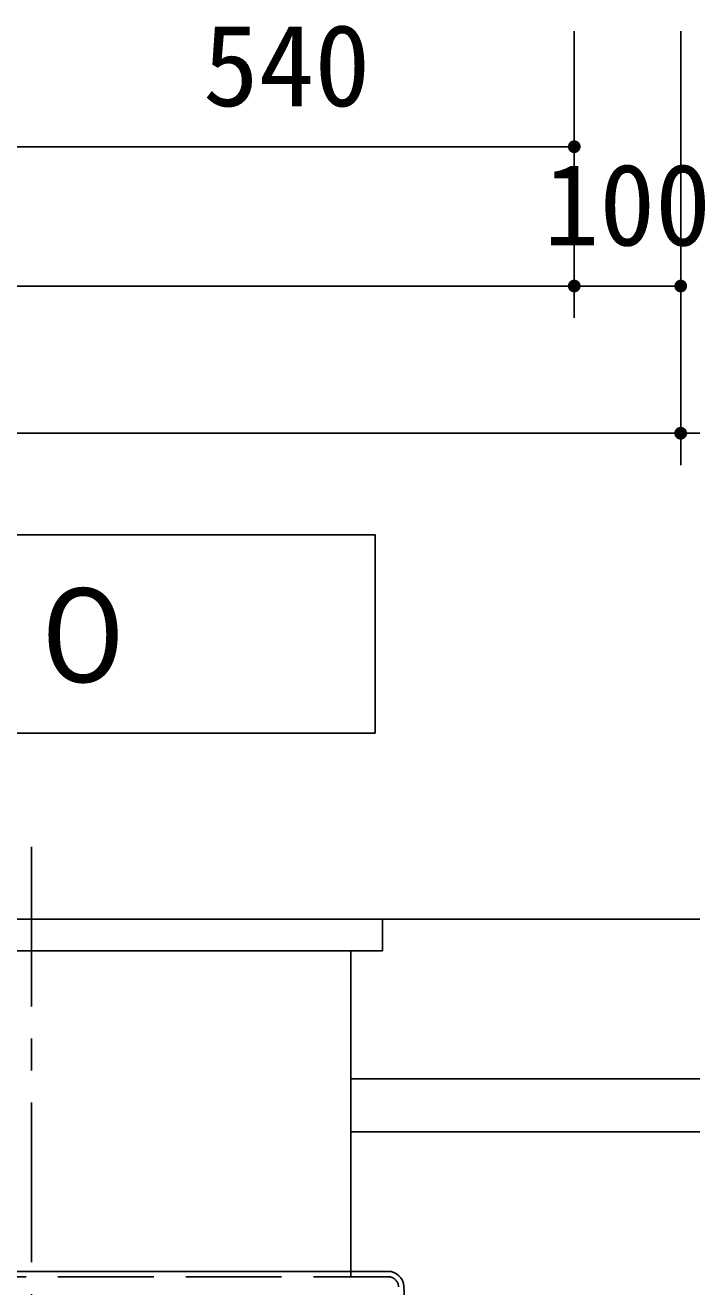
# Model space of a CAD drawing. Units: millimetres, scale not verified. Extents: x -8910 to 8910, y -6308 to 6308.
# Drawn here: x -3890 to -3263, y -1899 to -714 of the extents above; entities that cross this region are included whole.
import ezdxf
from ezdxf.enums import TextEntityAlignment as Align

# ---------------------------------------------------------------- set-up
doc = ezdxf.new("R2010")
doc.units = ezdxf.units.MM
doc.header["$LTSCALE"] = 30
doc.linetypes.add('CHAIN1', pattern=[8, 5, -1, 1, -1])
doc.linetypes.add('DASHED3', pattern=[4, 3, -1])
for name, color, linetype, lineweight in [('0-0_09', 3, 'Continuous', 25), ('0-2_空気管', 3, 'Continuous', 25), ('0-3_製作', 5, 'Continuous', 25), ('0-4_機器', 2, 'Continuous', 25)]:
    doc.layers.add(name, color=color, linetype=linetype, lineweight=lineweight)
doc.styles.add('ＭＳ ゴシック', font='')
doc.styles.get('ＭＳ ゴシック').set_extended_font_data('MS Gothic')

msp = doc.modelspace()

# ---------------------------------------------------------------- linework, layer by layer
at = {"layer": '0-0_09'}
for p, q in [((-3583.85, -1583.42), (-3583.85, -1889.4)), ((-3548.84, -1884.4), (-4218.86, -1884.4)), ((-3531.22, -1946.02), (-3533.86, -1898.61))]:
    msp.add_line(p, q, dxfattribs=at)
at = {"layer": '0-0_09', "linetype": 'DASHED3'}
msp.add_line((-4218.86, -1889.4), (-3548.84, -1889.4), dxfattribs=at)
at = {"layer": '0-0_09'}
msp.add_arc((-3548.84, -1899.4), 15, 3, 90, dxfattribs=at)
at = {"layer": '0-0_09', "linetype": 'DASHED3'}
msp.add_arc((-3548.84, -1899.4), 10, 3, 90, dxfattribs=at)
at = {"layer": '0-2_空気管', "linetype": 'CHAIN1'}
msp.add_line((-3883.85, -1485.75), (-3883.85, -1926.98), dxfattribs=at)
at = {"layer": '0-3_製作', "color": 2}
for p, q in [((-3373.85, -857.96), (-3373.85, -719.5)), ((-3373.85, -988.82), (-3373.85, -719.5)), ((-3273.85, -988.82), (-3273.85, -719.5)), ((-3273.85, -1127.09), (-3273.85, -719.5)), ((-3273.85, -1127.09), (-3273.85, -958.82))]:
    msp.add_line(p, q, dxfattribs=at)
at = {"layer": '0-3_製作'}
for points in [[(-3379.84, -827.58), (-3373.85, -827.96), (-3379.85, -827.96)], [(-3379.85, -827.96), (-3379.43, -830.17), (-3379.8, -828.71)], [(-3379.85, -827.96), (-3379.11, -830.85), (-3379.43, -830.17)], [(-3373.85, -827.96), (-3379.11, -830.85), (-3379.85, -827.96)], [(-3379.74, -826.83), (-3373.85, -827.96), (-3379.84, -827.58)], [(-3379.8, -828.71), (-3379.43, -830.17), (-3379.66, -829.45)], [(-3379.55, -826.1), (-3373.85, -827.96), (-3379.74, -826.83)], [(-3379.28, -825.4), (-3373.85, -827.96), (-3379.55, -826.1)], [(-3378.91, -824.74), (-3373.85, -827.96), (-3379.28, -825.4)], [(-3373.85, -827.96), (-3378.7, -831.48), (-3379.11, -830.85)], [(-3378.47, -824.13), (-3373.85, -827.96), (-3378.91, -824.74)], [(-3373.85, -827.96), (-3378.22, -832.06), (-3378.7, -831.48)], [(-3377.96, -823.58), (-3373.85, -827.96), (-3378.47, -824.13)], [(-3373.85, -827.96), (-3377.67, -832.58), (-3378.22, -832.06)], [(-3377.38, -823.1), (-3373.85, -827.96), (-3377.96, -823.58)], [(-3373.85, -827.96), (-3377.06, -833.02), (-3377.67, -832.58)], [(-3376.74, -822.7), (-3373.85, -827.96), (-3377.38, -823.1)], [(-3373.85, -827.96), (-3376.4, -833.39), (-3377.06, -833.02)], [(-3376.06, -822.38), (-3373.85, -827.96), (-3376.74, -822.7)], [(-3373.85, -827.96), (-3375.7, -833.66), (-3376.4, -833.39)], [(-3375.34, -822.15), (-3373.85, -827.96), (-3376.06, -822.38)], [(-3373.85, -827.96), (-3374.97, -833.85), (-3375.7, -833.66)], [(-3374.6, -822), (-3373.85, -827.96), (-3375.34, -822.15)], [(-3373.85, -827.96), (-3374.23, -833.94), (-3374.97, -833.85)], [(-3374.6, -822), (-3373.85, -821.96), (-3373.85, -827.96)], [(-3373.85, -827.96), (-3373.85, -833.96), (-3374.23, -833.94)], [(-3373.85, -821.96), (-3367.85, -827.96), (-3373.85, -827.96)], [(-3373.47, -821.97), (-3367.85, -827.96), (-3373.85, -821.96)], [(-3373.85, -827.96), (-3373.1, -833.91), (-3373.85, -833.96)], [(-3373.85, -827.96), (-3372.36, -833.77), (-3373.1, -833.91)], [(-3367.85, -827.96), (-3372.36, -833.77), (-3373.85, -827.96)], [(-3372.72, -822.06), (-3367.85, -827.96), (-3373.47, -821.97)], [(-3371.99, -822.25), (-3367.85, -827.96), (-3372.72, -822.06)], [(-3367.85, -827.96), (-3371.64, -833.54), (-3372.36, -833.77)], [(-3371.29, -822.53), (-3367.85, -827.96), (-3371.99, -822.25)], [(-3367.85, -827.96), (-3370.96, -833.21), (-3371.64, -833.54)], [(-3370.63, -822.89), (-3367.85, -827.96), (-3371.29, -822.53)], [(-3367.85, -827.96), (-3370.32, -832.81), (-3370.96, -833.21)], [(-3370.02, -823.33), (-3367.85, -827.96), (-3370.63, -822.89)], [(-3367.85, -827.96), (-3369.74, -832.33), (-3370.32, -832.81)], [(-3369.47, -823.85), (-3367.85, -827.96), (-3370.02, -823.33)], [(-3367.85, -827.96), (-3369.23, -831.78), (-3369.74, -832.33)], [(-3368.99, -824.43), (-3367.85, -827.96), (-3369.47, -823.85)], [(-3367.85, -827.96), (-3368.78, -831.17), (-3369.23, -831.78)], [(-3368.59, -825.07), (-3367.85, -827.96), (-3368.99, -824.43)], [(-3367.85, -827.96), (-3368.42, -830.51), (-3368.78, -831.17)], [(-3368.27, -825.75), (-3367.85, -827.96), (-3368.59, -825.07)], [(-3367.85, -827.96), (-3368.14, -829.81), (-3368.42, -830.51)], [(-3368.27, -825.75), (-3367.9, -827.2), (-3367.85, -827.96)], [(-3368.04, -826.46), (-3367.9, -827.2), (-3368.27, -825.75)], [(-3367.85, -827.96), (-3367.95, -829.08), (-3368.14, -829.81)], [(-3367.85, -827.96), (-3367.86, -828.33), (-3367.95, -829.08)], [(-3379.84, -958.44), (-3373.85, -958.82), (-3379.85, -958.82)], [(-3379.85, -958.82), (-3379.11, -961.71), (-3379.8, -959.57)], [(-3379.85, -958.82), (-3378.7, -962.35), (-3379.11, -961.71)], [(-3373.85, -958.82), (-3378.7, -962.35), (-3379.85, -958.82)], [(-3379.74, -957.7), (-3373.85, -958.82), (-3379.84, -958.44)], [(-3379.8, -959.57), (-3379.43, -961.03), (-3379.66, -960.31)], [(-3379.8, -959.57), (-3379.11, -961.71), (-3379.43, -961.03)], [(-3379.55, -956.97), (-3373.85, -958.82), (-3379.74, -957.7)], [(-3379.28, -956.27), (-3373.85, -958.82), (-3379.55, -956.97)], [(-3378.91, -955.6), (-3373.85, -958.82), (-3379.28, -956.27)], [(-3378.47, -955), (-3373.85, -958.82), (-3378.91, -955.6)], [(-3373.85, -958.82), (-3378.22, -962.93), (-3378.7, -962.35)], [(-3377.96, -954.45), (-3373.85, -958.82), (-3378.47, -955)], [(-3373.85, -958.82), (-3377.67, -963.44), (-3378.22, -962.93)], [(-3377.38, -953.97), (-3373.85, -958.82), (-3377.96, -954.45)], [(-3373.85, -958.82), (-3377.06, -963.89), (-3377.67, -963.44)], [(-3376.74, -953.56), (-3373.85, -958.82), (-3377.38, -953.97)], [(-3373.85, -958.82), (-3376.4, -964.25), (-3377.06, -963.89)], [(-3376.06, -953.24), (-3373.85, -958.82), (-3376.74, -953.56)], [(-3373.85, -958.82), (-3375.7, -964.53), (-3376.4, -964.25)], [(-3375.34, -953.01), (-3373.85, -958.82), (-3376.06, -953.24)], [(-3373.85, -958.82), (-3374.97, -964.71), (-3375.7, -964.53)], [(-3375.34, -953.01), (-3373.85, -952.82), (-3373.85, -958.82)], [(-3374.6, -952.87), (-3373.85, -952.82), (-3375.34, -953.01)], [(-3373.85, -958.82), (-3374.23, -964.81), (-3374.97, -964.71)], [(-3373.85, -958.82), (-3373.85, -964.82), (-3374.23, -964.81)], [(-3373.85, -952.82), (-3367.85, -958.82), (-3373.85, -958.82)], [(-3373.47, -952.83), (-3367.85, -958.82), (-3373.85, -952.82)], [(-3373.85, -958.82), (-3373.1, -964.77), (-3373.85, -964.82)], [(-3373.85, -958.82), (-3372.36, -964.63), (-3373.1, -964.77)], [(-3373.85, -958.82), (-3371.64, -964.4), (-3372.36, -964.63)], [(-3367.85, -958.82), (-3371.64, -964.4), (-3373.85, -958.82)], [(-3372.72, -952.93), (-3367.85, -958.82), (-3373.47, -952.83)], [(-3371.99, -953.11), (-3367.85, -958.82), (-3372.72, -952.93)], [(-3371.29, -953.39), (-3367.85, -958.82), (-3371.99, -953.11)], [(-3367.85, -958.82), (-3370.96, -964.08), (-3371.64, -964.4)], [(-3370.63, -953.75), (-3367.85, -958.82), (-3371.29, -953.39)], [(-3367.85, -958.82), (-3370.32, -963.67), (-3370.96, -964.08)], [(-3370.02, -954.2), (-3367.85, -958.82), (-3370.63, -953.75)], [(-3367.85, -958.82), (-3369.74, -963.19), (-3370.32, -963.67)], [(-3369.47, -954.71), (-3367.85, -958.82), (-3370.02, -954.2)], [(-3367.85, -958.82), (-3369.23, -962.64), (-3369.74, -963.19)], [(-3368.99, -955.29), (-3367.85, -958.82), (-3369.47, -954.71)], [(-3367.85, -958.82), (-3368.78, -962.03), (-3369.23, -962.64)], [(-3368.59, -955.93), (-3367.85, -958.82), (-3368.99, -955.29)], [(-3367.85, -958.82), (-3368.42, -961.37), (-3368.78, -962.03)], [(-3368.59, -955.93), (-3367.9, -958.07), (-3367.85, -958.82)], [(-3368.27, -956.61), (-3367.9, -958.07), (-3368.59, -955.93)], [(-3367.85, -958.82), (-3368.14, -960.67), (-3368.42, -961.37)], [(-3368.27, -956.61), (-3368.04, -957.33), (-3367.9, -958.07)], [(-3367.85, -958.82), (-3367.95, -959.94), (-3368.14, -960.67)], [(-3367.85, -958.82), (-3367.86, -959.2), (-3367.95, -959.94)], [(-3279.83, -958.44), (-3273.85, -958.82), (-3279.85, -958.82)], [(-3279.85, -958.82), (-3279.1, -961.71), (-3279.8, -959.57)], [(-3279.85, -958.82), (-3278.7, -962.35), (-3279.1, -961.71)], [(-3273.85, -958.82), (-3278.7, -962.35), (-3279.85, -958.82)], [(-3279.74, -957.7), (-3273.85, -958.82), (-3279.83, -958.44)], [(-3279.8, -959.57), (-3279.43, -961.03), (-3279.66, -960.31)], [(-3279.8, -959.57), (-3279.1, -961.71), (-3279.43, -961.03)], [(-3279.55, -956.97), (-3273.85, -958.82), (-3279.74, -957.7)], [(-3279.28, -956.27), (-3273.85, -958.82), (-3279.55, -956.97)], [(-3278.91, -955.6), (-3273.85, -958.82), (-3279.28, -956.27)], [(-3278.47, -955), (-3273.85, -958.82), (-3278.91, -955.6)], [(-3273.85, -958.82), (-3278.22, -962.93), (-3278.7, -962.35)], [(-3277.95, -954.45), (-3273.85, -958.82), (-3278.47, -955)], [(-3273.85, -958.82), (-3277.67, -963.44), (-3278.22, -962.93)], [(-3277.37, -953.97), (-3273.85, -958.82), (-3277.95, -954.45)], [(-3273.85, -958.82), (-3277.06, -963.89), (-3277.67, -963.44)], [(-3276.74, -953.56), (-3273.85, -958.82), (-3277.37, -953.97)], [(-3273.85, -958.82), (-3276.4, -964.25), (-3277.06, -963.89)], [(-3276.06, -953.24), (-3273.85, -958.82), (-3276.74, -953.56)], [(-3273.85, -958.82), (-3275.7, -964.53), (-3276.4, -964.25)], [(-3275.34, -953.01), (-3273.85, -958.82), (-3276.06, -953.24)], [(-3273.85, -958.82), (-3274.97, -964.71), (-3275.7, -964.53)], [(-3275.34, -953.01), (-3273.85, -952.82), (-3273.85, -958.82)], [(-3274.6, -952.87), (-3273.85, -952.82), (-3275.34, -953.01)], [(-3273.85, -958.82), (-3274.22, -964.81), (-3274.97, -964.71)], [(-3273.85, -958.82), (-3273.85, -964.82), (-3274.22, -964.81)], [(-3273.85, -952.82), (-3267.85, -958.82), (-3273.85, -958.82)], [(-3273.47, -952.83), (-3267.85, -958.82), (-3273.85, -952.82)], [(-3273.85, -958.82), (-3273.09, -964.77), (-3273.85, -964.82)], [(-3273.85, -958.82), (-3272.35, -964.63), (-3273.09, -964.77)], [(-3273.85, -958.82), (-3271.64, -964.4), (-3272.35, -964.63)], [(-3267.85, -958.82), (-3271.64, -964.4), (-3273.85, -958.82)], [(-3272.72, -952.93), (-3267.85, -958.82), (-3273.47, -952.83)], [(-3271.99, -953.11), (-3267.85, -958.82), (-3272.72, -952.93)], [(-3271.29, -953.39), (-3267.85, -958.82), (-3271.99, -953.11)], [(-3267.85, -958.82), (-3270.96, -964.08), (-3271.64, -964.4)], [(-3270.63, -953.75), (-3267.85, -958.82), (-3271.29, -953.39)], [(-3267.85, -958.82), (-3270.32, -963.67), (-3270.96, -964.08)], [(-3270.02, -954.2), (-3267.85, -958.82), (-3270.63, -953.75)], [(-3267.85, -958.82), (-3269.74, -963.19), (-3270.32, -963.67)], [(-3269.47, -954.71), (-3267.85, -958.82), (-3270.02, -954.2)], [(-3267.85, -958.82), (-3269.22, -962.64), (-3269.74, -963.19)], [(-3268.99, -955.29), (-3267.85, -958.82), (-3269.47, -954.71)], [(-3267.85, -958.82), (-3268.78, -962.03), (-3269.22, -962.64)], [(-3268.59, -955.93), (-3267.85, -958.82), (-3268.99, -955.29)], [(-3267.85, -958.82), (-3268.42, -961.37), (-3268.78, -962.03)], [(-3268.59, -955.93), (-3267.89, -958.07), (-3267.85, -958.82)], [(-3268.27, -956.61), (-3267.89, -958.07), (-3268.59, -955.93)], [(-3267.85, -958.82), (-3268.14, -960.67), (-3268.42, -961.37)], [(-3268.27, -956.61), (-3268.04, -957.33), (-3267.89, -958.07)], [(-3267.85, -958.82), (-3267.95, -959.94), (-3268.14, -960.67)], [(-3267.85, -958.82), (-3267.86, -959.2), (-3267.95, -959.94)], [(-3279.83, -1096.72), (-3273.85, -1097.09), (-3279.85, -1097.09)], [(-3279.83, -1096.72), (-3273.85, -1097.09), (-3279.85, -1097.09)], [(-3279.85, -1097.09), (-3278.7, -1100.62), (-3279.8, -1097.85)], [(-3279.85, -1097.09), (-3278.22, -1101.2), (-3278.7, -1100.62)], [(-3273.85, -1097.09), (-3278.22, -1101.2), (-3279.85, -1097.09)], [(-3279.85, -1097.09), (-3278.7, -1100.62), (-3279.8, -1097.85)], [(-3279.85, -1097.09), (-3278.22, -1101.2), (-3278.7, -1100.62)], [(-3273.85, -1097.09), (-3278.22, -1101.2), (-3279.85, -1097.09)], [(-3279.74, -1095.97), (-3273.85, -1097.09), (-3279.83, -1096.72)], [(-3279.74, -1095.97), (-3273.85, -1097.09), (-3279.83, -1096.72)], [(-3279.8, -1097.85), (-3279.1, -1099.98), (-3279.66, -1098.59)], [(-3279.8, -1097.85), (-3278.7, -1100.62), (-3279.1, -1099.98)], [(-3279.8, -1097.85), (-3279.1, -1099.98), (-3279.66, -1098.59)], [(-3279.8, -1097.85), (-3278.7, -1100.62), (-3279.1, -1099.98)], [(-3279.55, -1095.24), (-3273.85, -1097.09), (-3279.74, -1095.97)], [(-3279.55, -1095.24), (-3273.85, -1097.09), (-3279.74, -1095.97)], [(-3279.66, -1098.59), (-3279.1, -1099.98), (-3279.43, -1099.3)], [(-3279.66, -1098.59), (-3279.1, -1099.98), (-3279.43, -1099.3)], [(-3279.28, -1094.54), (-3273.85, -1097.09), (-3279.55, -1095.24)], [(-3279.28, -1094.54), (-3273.85, -1097.09), (-3279.55, -1095.24)], [(-3278.91, -1093.88), (-3273.85, -1097.09), (-3279.28, -1094.54)], [(-3278.91, -1093.88), (-3273.85, -1097.09), (-3279.28, -1094.54)], [(-3278.47, -1093.27), (-3273.85, -1097.09), (-3278.91, -1093.88)], [(-3278.47, -1093.27), (-3273.85, -1097.09), (-3278.91, -1093.88)], [(-3277.95, -1092.72), (-3273.85, -1097.09), (-3278.47, -1093.27)], [(-3277.95, -1092.72), (-3273.85, -1097.09), (-3278.47, -1093.27)], [(-3273.85, -1097.09), (-3277.67, -1101.72), (-3278.22, -1101.2)], [(-3273.85, -1097.09), (-3277.67, -1101.72), (-3278.22, -1101.2)], [(-3277.37, -1092.24), (-3273.85, -1097.09), (-3277.95, -1092.72)], [(-3277.37, -1092.24), (-3273.85, -1097.09), (-3277.95, -1092.72)], [(-3273.85, -1097.09), (-3277.06, -1102.16), (-3277.67, -1101.72)], [(-3273.85, -1097.09), (-3277.06, -1102.16), (-3277.67, -1101.72)], [(-3276.74, -1091.84), (-3273.85, -1097.09), (-3277.37, -1092.24)], [(-3276.74, -1091.84), (-3273.85, -1097.09), (-3277.37, -1092.24)], [(-3273.85, -1097.09), (-3276.4, -1102.52), (-3277.06, -1102.16)], [(-3273.85, -1097.09), (-3276.4, -1102.52), (-3277.06, -1102.16)], [(-3276.06, -1091.51), (-3273.85, -1097.09), (-3276.74, -1091.84)], [(-3276.06, -1091.51), (-3273.85, -1097.09), (-3276.74, -1091.84)], [(-3273.85, -1097.09), (-3275.7, -1102.8), (-3276.4, -1102.52)], [(-3273.85, -1097.09), (-3275.7, -1102.8), (-3276.4, -1102.52)], [(-3275.34, -1091.28), (-3273.85, -1097.09), (-3276.06, -1091.51)], [(-3275.34, -1091.28), (-3273.85, -1097.09), (-3276.06, -1091.51)], [(-3273.85, -1097.09), (-3274.97, -1102.99), (-3275.7, -1102.8)], [(-3273.85, -1097.09), (-3274.97, -1102.99), (-3275.7, -1102.8)], [(-3275.34, -1091.28), (-3273.85, -1091.09), (-3273.85, -1097.09)], [(-3274.6, -1091.14), (-3273.85, -1091.09), (-3275.34, -1091.28)], [(-3275.34, -1091.28), (-3273.85, -1091.09), (-3273.85, -1097.09)], [(-3274.6, -1091.14), (-3273.85, -1091.09), (-3275.34, -1091.28)], [(-3273.85, -1097.09), (-3274.22, -1103.08), (-3274.97, -1102.99)], [(-3273.85, -1097.09), (-3274.22, -1103.08), (-3274.97, -1102.99)], [(-3273.85, -1097.09), (-3273.85, -1103.09), (-3274.22, -1103.08)], [(-3273.85, -1097.09), (-3273.85, -1103.09), (-3274.22, -1103.08)], [(-3273.85, -1091.09), (-3267.85, -1097.09), (-3273.85, -1097.09)], [(-3273.47, -1091.11), (-3267.85, -1097.09), (-3273.85, -1091.09)], [(-3273.85, -1091.09), (-3267.85, -1097.09), (-3273.85, -1097.09)], [(-3273.47, -1091.11), (-3267.85, -1097.09), (-3273.85, -1091.09)], [(-3273.85, -1097.09), (-3273.09, -1103.05), (-3273.85, -1103.09)], [(-3273.85, -1097.09), (-3272.35, -1102.9), (-3273.09, -1103.05)], [(-3273.85, -1097.09), (-3271.64, -1102.67), (-3272.35, -1102.9)], [(-3267.85, -1097.09), (-3271.64, -1102.67), (-3273.85, -1097.09)], [(-3273.85, -1097.09), (-3273.09, -1103.05), (-3273.85, -1103.09)], [(-3273.85, -1097.09), (-3272.35, -1102.9), (-3273.09, -1103.05)], [(-3273.85, -1097.09), (-3271.64, -1102.67), (-3272.35, -1102.9)], [(-3267.85, -1097.09), (-3271.64, -1102.67), (-3273.85, -1097.09)], [(-3272.72, -1091.2), (-3267.85, -1097.09), (-3273.47, -1091.11)], [(-3272.72, -1091.2), (-3267.85, -1097.09), (-3273.47, -1091.11)], [(-3271.99, -1091.39), (-3267.85, -1097.09), (-3272.72, -1091.2)], [(-3271.99, -1091.39), (-3267.85, -1097.09), (-3272.72, -1091.2)], [(-3271.29, -1091.66), (-3267.85, -1097.09), (-3271.99, -1091.39)], [(-3271.29, -1091.66), (-3267.85, -1097.09), (-3271.99, -1091.39)], [(-3267.85, -1097.09), (-3270.96, -1102.35), (-3271.64, -1102.67)], [(-3267.85, -1097.09), (-3270.96, -1102.35), (-3271.64, -1102.67)], [(-3270.63, -1092.03), (-3267.85, -1097.09), (-3271.29, -1091.66)], [(-3270.63, -1092.03), (-3267.85, -1097.09), (-3271.29, -1091.66)], [(-3267.85, -1097.09), (-3270.32, -1101.95), (-3270.96, -1102.35)], [(-3267.85, -1097.09), (-3270.32, -1101.95), (-3270.96, -1102.35)], [(-3270.02, -1092.47), (-3267.85, -1097.09), (-3270.63, -1092.03)], [(-3270.02, -1092.47), (-3267.85, -1097.09), (-3270.63, -1092.03)], [(-3267.85, -1097.09), (-3269.74, -1101.47), (-3270.32, -1101.95)], [(-3267.85, -1097.09), (-3269.74, -1101.47), (-3270.32, -1101.95)], [(-3269.47, -1092.99), (-3267.85, -1097.09), (-3270.02, -1092.47)], [(-3269.47, -1092.99), (-3267.85, -1097.09), (-3270.02, -1092.47)], [(-3267.85, -1097.09), (-3269.22, -1100.92), (-3269.74, -1101.47)], [(-3267.85, -1097.09), (-3269.22, -1100.92), (-3269.74, -1101.47)], [(-3268.99, -1093.57), (-3267.85, -1097.09), (-3269.47, -1092.99)], [(-3268.99, -1093.57), (-3267.85, -1097.09), (-3269.47, -1092.99)], [(-3267.85, -1097.09), (-3268.78, -1100.31), (-3269.22, -1100.92)], [(-3267.85, -1097.09), (-3268.78, -1100.31), (-3269.22, -1100.92)], [(-3268.99, -1093.57), (-3267.89, -1096.34), (-3267.85, -1097.09)], [(-3268.59, -1094.2), (-3267.89, -1096.34), (-3268.99, -1093.57)], [(-3268.99, -1093.57), (-3267.89, -1096.34), (-3267.85, -1097.09)], [(-3268.59, -1094.2), (-3267.89, -1096.34), (-3268.99, -1093.57)], [(-3267.85, -1097.09), (-3268.42, -1099.65), (-3268.78, -1100.31)], [(-3267.85, -1097.09), (-3268.42, -1099.65), (-3268.78, -1100.31)], [(-3268.59, -1094.2), (-3268.04, -1095.6), (-3267.89, -1096.34)], [(-3268.27, -1094.88), (-3268.04, -1095.6), (-3268.59, -1094.2)], [(-3268.59, -1094.2), (-3268.04, -1095.6), (-3267.89, -1096.34)], [(-3268.27, -1094.88), (-3268.04, -1095.6), (-3268.59, -1094.2)], [(-3267.85, -1097.09), (-3268.14, -1098.95), (-3268.42, -1099.65)], [(-3267.85, -1097.09), (-3268.14, -1098.95), (-3268.42, -1099.65)], [(-3267.85, -1097.09), (-3267.95, -1098.22), (-3268.14, -1098.95)], [(-3267.85, -1097.09), (-3267.95, -1098.22), (-3268.14, -1098.95)], [(-3267.85, -1097.09), (-3267.86, -1097.47), (-3267.95, -1098.22)], [(-3267.85, -1097.09), (-3267.86, -1097.47), (-3267.95, -1098.22)]]:
    msp.add_solid(points, dxfattribs=at)
at = {"layer": '0-4_機器'}
for p, q in [((-3913.85, -827.96), (-3373.85, -827.96)), ((-5973.85, -958.82), (-3373.85, -958.82)), ((-3373.85, -958.82), (-3273.85, -958.82)), ((-6073.85, -1097.09), (-3273.85, -1097.09)), ((-3273.85, -1097.09), (-2703.82, -1097.09)), ((-7009.2, -1553.42), (-2260.7, -1553.42)), ((-3583.85, -1703.42), (-3229.07, -1703.42)), ((-3583.85, -1753.42), (-3229.07, -1753.42))]:
    msp.add_line(p, q, dxfattribs=at)
at = {"layer": '0-4_機器', "color": 3}
for p, q in [((-4213.85, -1553.42), (-3553.85, -1553.42)), ((-3553.85, -1553.42), (-3553.85, -1583.42)), ((-4213.85, -1583.42), (-3553.85, -1583.42))]:
    msp.add_line(p, q, dxfattribs=at)
msp.add_lwpolyline([(-3560.75, -1378.95), (-3560.75, -1192.64), (-5590.08, -1192.64), (-5590.08, -1378.95)], close=True, dxfattribs=at)

# ---------------------------------------------------------------- texts
at = {"layer": '0-3_製作', "color": 4, "style": 'ＭＳ ゴシック'}
for s, p in [('540', (-3722.6, -812.96)), ('100', (-3402.6, -943.82))]:
    msp.add_text(s, height=76.98, dxfattribs=at).set_placement(p, align=Align.BOTTOM_LEFT)
at = {"layer": '0-4_機器', "color": 4, "style": 'ＭＳ ゴシック'}
msp.add_text('Ｓ＝１／３０', height=87.98, dxfattribs=at).set_placement((-4495.28, -1357.24), align=Align.BOTTOM_LEFT)

doc.saveas('drawing.dxf')
